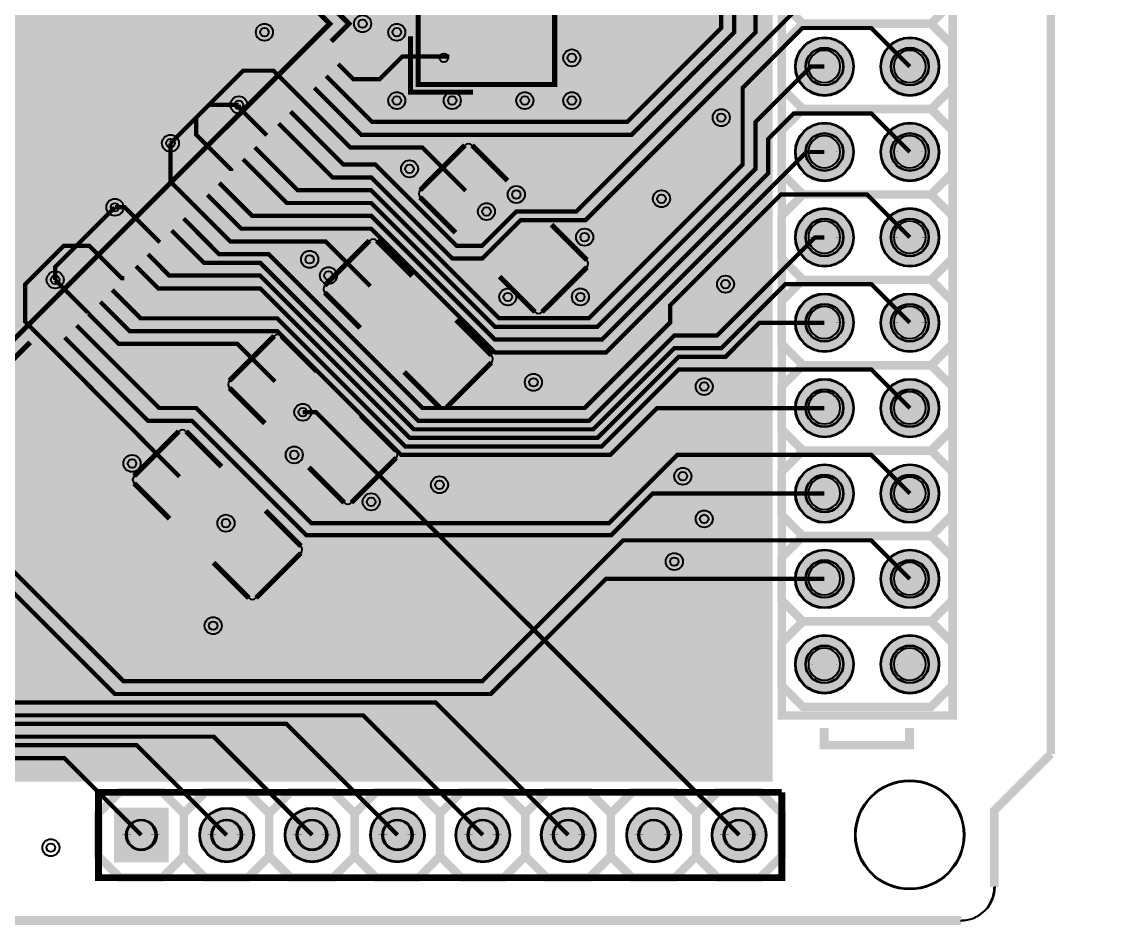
# Model space of a CAD drawing. Header units: millimetres. Extents: x -1 to 102, y -8 to 54.
# Drawn here: x 69.12 to 101.95, y -0.14 to 26.72 of the extents above; entities that cross this region are included whole.
import ezdxf

# ---------------------------------------------------------------- set-up
doc = ezdxf.new("R2010")
doc.units = ezdxf.units.MM
for name, color, linetype, true_color in [('BoardOutLine', 7, 'Continuous', 0xff00ff), ('BottomLayer', 7, 'Continuous', 0x0000ff), ('BottomSolderMaskLayer', 7, 'Continuous', 0xaa00ff), ('Document', 7, 'Continuous', 0xffffff), ('Hole', 7, 'Continuous', 0x222222), ('Multi-Layer', 7, 'Continuous', 0xc0c0c0), ('TopLayer', 7, 'Continuous', 0xff0000), ('TopPasteMaskLayer', 7, 'Continuous', 0x808080), ('TopSilkLayer', 7, 'Continuous', 0xffcc00), ('TopSolderMaskLayer', 7, 'Continuous', 0x800080)]:
    doc.layers.add(name, color=color, linetype=linetype, true_color=true_color)

msp = doc.modelspace()

# ---------------------------------------------------------------- hatches: boundary and pattern name
at = {"layer": 'BottomSilkLayer'}
msp.add_hatch(color=256, dxfattribs=at).paths.add_polyline_path([(42.443, 49.124), (91.443, 49.124), (91.443, 4.124), (42.443, 4.124), (42.443, 49.124)])
at = {"layer": 'BottomSolderMaskLayer'}
for points in [[(92.11, 25.394, 1), (93.861, 25.394, 1)], [(94.65, 25.394, 1), (96.401, 25.394, 1)], [(92.11, 22.854, 1), (93.861, 22.854, 1)], [(94.65, 22.854, 1), (96.401, 22.854, 1)], [(92.11, 20.314, 1), (93.861, 20.314, 1)], [(94.65, 20.314, 1), (96.401, 20.314, 1)], [(92.11, 17.774, 1), (93.861, 17.774, 1)], [(94.65, 17.774, 1), (96.401, 17.774, 1)], [(92.11, 15.234, 1), (93.861, 15.234, 1)], [(94.65, 15.234, 1), (96.401, 15.234, 1)], [(92.11, 12.694, 1), (93.861, 12.694, 1)], [(94.65, 12.694, 1), (96.401, 12.694, 1)], [(92.11, 10.154, 1), (93.861, 10.154, 1)], [(94.65, 10.154, 1), (96.401, 10.154, 1)], [(92.11, 7.614, 1), (93.861, 7.614, 1)], [(94.65, 7.614, 1), (96.401, 7.614, 1)], [(71.852, 3.346), (73.478, 3.346), (73.478, 1.721), (71.852, 1.721)], [(74.392, 2.534, 1), (76.018, 2.534, 1)], [(76.932, 2.534, 1), (78.558, 2.534, 1)], [(79.472, 2.534, 1), (81.098, 2.534, 1)], [(82.012, 2.534, 1), (83.638, 2.534, 1)], [(84.552, 2.534, 1), (86.178, 2.534, 1)], [(87.092, 2.534, 1), (88.718, 2.534, 1)], [(89.632, 2.534, 1), (91.258, 2.534, 1)]]:
    msp.add_hatch(color=256, dxfattribs=at).paths.add_polyline_path(points)
at = {"layer": 'Multi-Layer'}
for points in [[(92.135, 25.394, 1), (93.835, 25.394, 1)], [(94.675, 25.394, 1), (96.375, 25.394, 1)], [(92.135, 22.854, 1), (93.835, 22.854, 1)], [(94.675, 22.854, 1), (96.375, 22.854, 1)], [(92.135, 20.314, 1), (93.835, 20.314, 1)], [(94.675, 20.314, 1), (96.375, 20.314, 1)], [(92.135, 17.774, 1), (93.835, 17.774, 1)], [(94.675, 17.774, 1), (96.375, 17.774, 1)], [(92.135, 15.234, 1), (93.835, 15.234, 1)], [(94.675, 15.234, 1), (96.375, 15.234, 1)], [(92.135, 12.694, 1), (93.835, 12.694, 1)], [(94.675, 12.694, 1), (96.375, 12.694, 1)], [(92.135, 10.154, 1), (93.835, 10.154, 1)], [(94.675, 10.154, 1), (96.375, 10.154, 1)], [(92.135, 7.614, 1), (93.835, 7.614, 1)], [(94.675, 7.614, 1), (96.375, 7.614, 1)], [(71.878, 3.321), (73.452, 3.321), (73.452, 1.746), (71.878, 1.746)], [(74.418, 2.534, 1), (75.992, 2.534, 1)], [(76.958, 2.534, 1), (78.532, 2.534, 1)], [(79.498, 2.534, 1), (81.072, 2.534, 1)], [(82.038, 2.534, 1), (83.612, 2.534, 1)], [(84.578, 2.534, 1), (86.152, 2.534, 1)], [(87.118, 2.534, 1), (88.692, 2.534, 1)], [(89.658, 2.534, 1), (91.232, 2.534, 1)]]:
    msp.add_hatch(color=256, dxfattribs=at).paths.add_polyline_path(points)
at = {"layer": 'TopLayer'}
for points in [[(68.834, 33.388), (75.552, 26.67), (68.834, 19.953), (62.117, 26.67)], [(82.531, 25.093), (82.531, 26.293), (81.131, 26.293), (81.131, 25.093)], [(83.331, 25.093), (83.331, 26.293), (84.731, 26.293), (84.731, 25.093)], [(78.154, 26.034, -0.785398), (77.956, 25.836), (78.889, 24.902, -0.785398), (79.087, 25.1)], [(77.8, 25.68, -0.785398), (77.602, 25.482), (78.536, 24.549, -0.785398), (78.734, 24.747)], [(77.447, 25.326, -0.785398), (77.249, 25.128), (78.182, 24.195, -0.785398), (78.38, 24.393)], [(77.093, 24.973, -0.785398), (76.895, 24.775), (77.828, 23.842, -0.785398), (78.026, 24.04)], [(76.74, 24.62, -0.785398), (76.542, 24.422), (77.475, 23.488, -0.785398), (77.673, 23.686)], [(76.386, 24.266, -0.785398), (76.188, 24.068), (77.121, 23.134, -0.785398), (77.319, 23.332)], [(76.033, 23.912, -0.785398), (75.835, 23.714), (76.768, 22.781, -0.785398), (76.966, 22.979)], [(75.679, 23.559, -0.785398), (75.481, 23.361), (76.414, 22.427, -0.785398), (76.612, 22.625)], [(75.325, 23.205, -0.785398), (75.127, 23.007), (76.061, 22.074, -0.785398), (76.259, 22.272)], [(74.972, 22.851, -0.785398), (74.774, 22.653), (75.707, 21.72, -0.785398), (75.905, 21.918)], [(83.449, 21.786), (82.227, 20.564), (81.177, 21.614), (82.399, 22.836)], [(74.618, 22.498, -0.785398), (74.42, 22.3), (75.354, 21.367, -0.785398), (75.552, 21.565)], [(74.265, 22.145, -0.785398), (74.067, 21.947), (75, 21.013, -0.785398), (75.198, 21.211)], [(73.911, 21.791, -0.785398), (73.713, 21.593), (74.647, 20.66, -0.785398), (74.845, 20.858)], [(73.558, 21.437, -0.785398), (73.36, 21.239), (74.293, 20.306, -0.785398), (74.491, 20.504)], [(73.204, 21.084, -0.785398), (73.006, 20.886), (73.939, 19.953, -0.785398), (74.137, 20.151)], [(72.851, 20.73, -0.785398), (72.653, 20.532), (73.586, 19.599, -0.785398), (73.784, 19.797)], [(72.497, 20.377, -0.785398), (72.299, 20.179), (73.232, 19.245, -0.785398), (73.43, 19.443)], [(84.651, 20.584), (83.429, 19.362), (84.479, 18.312), (85.701, 19.534)], [(72.143, 20.023, -0.785398), (71.945, 19.825), (72.879, 18.892, -0.785398), (73.077, 19.09)], [(80.613, 18.95), (79.391, 17.728), (78.341, 18.778), (79.563, 20)], [(71.79, 19.67, -0.785398), (71.592, 19.472), (72.525, 18.538, -0.785398), (72.723, 18.736)], [(71.436, 19.316, -0.785398), (71.238, 19.118), (72.172, 18.185, -0.785398), (72.37, 18.383)], [(71.083, 18.962, -0.785398), (70.885, 18.764), (71.818, 17.831, -0.785398), (72.016, 18.029)], [(70.729, 18.609, -0.785398), (70.531, 18.411), (71.464, 17.478, -0.785398), (71.662, 17.676)], [(70.376, 18.256, -0.785398), (70.178, 18.058), (71.111, 17.124, -0.785398), (71.309, 17.322)], [(70.022, 17.902, -0.785398), (69.824, 17.704), (70.757, 16.77, -0.785398), (70.955, 16.968)], [(81.815, 17.748), (80.593, 16.526), (81.643, 15.476), (82.865, 16.698)], [(69.669, 17.548, -0.785398), (69.471, 17.35), (70.404, 16.417, -0.785398), (70.602, 16.615)], [(77.776, 16.113), (76.555, 14.891), (75.504, 15.942), (76.726, 17.163)], [(78.978, 14.911), (77.757, 13.689), (78.807, 12.639), (80.029, 13.861)], [(74.94, 13.277), (73.718, 12.055), (72.668, 13.105), (73.89, 14.327)], [(76.142, 12.075), (74.92, 10.853), (75.97, 9.803), (77.192, 11.025)]]:
    msp.add_hatch(color=256, dxfattribs=at).paths.add_polyline_path(points)
at = {"layer": 'TopPasteMaskLayer'}
for points in [[(68.834, 33.388), (75.552, 26.67), (68.834, 19.953), (62.117, 26.67)], [(82.531, 25.093), (82.531, 26.293), (81.131, 26.293), (81.131, 25.093)], [(83.331, 25.093), (83.331, 26.293), (84.731, 26.293), (84.731, 25.093)], [(78.154, 26.034, -0.785398), (77.956, 25.836), (78.889, 24.902, -0.785398), (79.087, 25.1)], [(77.8, 25.68, -0.785398), (77.602, 25.482), (78.536, 24.549, -0.785398), (78.734, 24.747)], [(77.447, 25.326, -0.785398), (77.249, 25.128), (78.182, 24.195, -0.785398), (78.38, 24.393)], [(77.093, 24.973, -0.785398), (76.895, 24.775), (77.828, 23.842, -0.785398), (78.026, 24.04)], [(76.74, 24.62, -0.785398), (76.542, 24.422), (77.475, 23.488, -0.785398), (77.673, 23.686)], [(76.386, 24.266, -0.785398), (76.188, 24.068), (77.121, 23.134, -0.785398), (77.319, 23.332)], [(76.033, 23.912, -0.785398), (75.835, 23.714), (76.768, 22.781, -0.785398), (76.966, 22.979)], [(75.679, 23.559, -0.785398), (75.481, 23.361), (76.414, 22.427, -0.785398), (76.612, 22.625)], [(75.325, 23.205, -0.785398), (75.127, 23.007), (76.061, 22.074, -0.785398), (76.259, 22.272)], [(74.972, 22.851, -0.785398), (74.774, 22.653), (75.707, 21.72, -0.785398), (75.905, 21.918)], [(83.378, 21.715), (83.117, 21.454), (82.975, 21.454), (82.76, 21.669), (82.618, 21.669), (82.344, 21.395), (82.344, 21.254), (82.56, 21.038), (82.56, 20.897), (82.298, 20.635), (82.156, 20.635), (81.248, 21.543), (81.248, 21.685), (82.328, 22.765), (82.47, 22.765), (83.378, 21.857)], [(74.618, 22.498, -0.785398), (74.42, 22.3), (75.354, 21.367, -0.785398), (75.552, 21.565)], [(74.265, 22.145, -0.785398), (74.067, 21.947), (75, 21.013, -0.785398), (75.198, 21.211)], [(73.911, 21.791, -0.785398), (73.713, 21.593), (74.647, 20.66, -0.785398), (74.845, 20.858)], [(73.558, 21.437, -0.785398), (73.36, 21.239), (74.293, 20.306, -0.785398), (74.491, 20.504)], [(73.204, 21.084, -0.785398), (73.006, 20.886), (73.939, 19.953, -0.785398), (74.137, 20.151)], [(72.851, 20.73, -0.785398), (72.653, 20.532), (73.586, 19.599, -0.785398), (73.784, 19.797)], [(72.497, 20.377, -0.785398), (72.299, 20.179), (73.232, 19.245, -0.785398), (73.43, 19.443)], [(84.58, 20.513), (84.319, 20.251), (84.319, 20.11), (84.534, 19.894), (84.534, 19.753), (84.26, 19.479), (84.119, 19.479), (83.903, 19.695), (83.762, 19.695), (83.5, 19.433), (83.5, 19.291), (84.409, 18.383), (84.55, 18.383), (85.631, 19.463), (85.631, 19.605), (84.722, 20.513)], [(72.143, 20.023, -0.785398), (71.945, 19.825), (72.879, 18.892, -0.785398), (73.077, 19.09)], [(80.542, 18.879), (80.28, 18.617), (80.139, 18.617), (79.923, 18.833), (79.782, 18.833), (79.508, 18.559), (79.508, 18.417), (79.723, 18.202), (79.723, 18.06), (79.462, 17.798), (79.32, 17.798), (78.411, 18.707), (78.411, 18.849), (79.492, 19.929), (79.633, 19.929), (80.542, 19.02)], [(71.79, 19.67, -0.785398), (71.592, 19.472), (72.525, 18.538, -0.785398), (72.723, 18.736)], [(71.436, 19.316, -0.785398), (71.238, 19.118), (72.172, 18.185, -0.785398), (72.37, 18.383)], [(71.083, 18.962, -0.785398), (70.885, 18.764), (71.818, 17.831, -0.785398), (72.016, 18.029)], [(70.729, 18.609, -0.785398), (70.531, 18.411), (71.464, 17.478, -0.785398), (71.662, 17.676)], [(70.376, 18.256, -0.785398), (70.178, 18.058), (71.111, 17.124, -0.785398), (71.309, 17.322)], [(70.022, 17.902, -0.785398), (69.824, 17.704), (70.757, 16.77, -0.785398), (70.955, 16.968)], [(69.669, 17.548, -0.785398), (69.471, 17.35), (70.404, 16.417, -0.785398), (70.602, 16.615)], [(81.744, 17.677), (81.482, 17.415), (81.482, 17.274), (81.698, 17.058), (81.698, 16.917), (81.424, 16.643), (81.282, 16.643), (81.067, 16.858), (80.925, 16.858), (80.664, 16.596), (80.664, 16.455), (81.572, 15.546), (81.714, 15.546), (82.794, 16.627), (82.794, 16.768), (81.886, 17.677)], [(77.706, 16.043), (77.444, 15.781), (77.302, 15.781), (77.087, 15.996), (76.945, 15.996), (76.671, 15.722), (76.671, 15.581), (76.887, 15.365), (76.887, 15.224), (76.625, 14.962), (76.484, 14.962), (75.575, 15.871), (75.575, 16.012), (76.656, 17.093), (76.797, 17.093), (77.706, 16.184)], [(78.908, 14.841), (78.646, 14.579), (78.646, 14.437), (78.862, 14.222), (78.862, 14.08), (78.588, 13.806), (78.446, 13.806), (78.231, 14.022), (78.089, 14.022), (77.827, 13.76), (77.827, 13.619), (78.736, 12.71), (78.877, 12.71), (79.958, 13.791), (79.958, 13.932), (79.049, 14.841)], [(74.869, 13.206), (74.608, 12.945), (74.466, 12.945), (74.25, 13.16), (74.109, 13.16), (73.835, 12.886), (73.835, 12.745), (74.051, 12.529), (74.051, 12.388), (73.789, 12.126), (73.647, 12.126), (72.739, 13.034), (72.739, 13.176), (73.819, 14.256), (73.961, 14.256), (74.869, 13.348)], [(76.071, 12.004), (75.81, 11.742), (75.81, 11.601), (76.025, 11.385), (76.025, 11.244), (75.751, 10.97), (75.61, 10.97), (75.394, 11.186), (75.253, 11.186), (74.991, 10.924), (74.991, 10.782), (75.9, 9.874), (76.041, 9.874), (77.121, 10.954), (77.121, 11.096), (76.213, 12.004)]]:
    msp.add_hatch(color=256, dxfattribs=at).paths.add_polyline_path(points)
at = {"layer": 'TopSolderMaskLayer'}
for points in [[(68.834, 33.424), (75.588, 26.67), (68.834, 19.917), (62.081, 26.67)], [(82.557, 25.068), (82.557, 26.319), (81.106, 26.319), (81.106, 25.068)], [(83.306, 25.068), (83.306, 26.319), (84.757, 26.319), (84.757, 25.068)], [(92.11, 25.394, 1), (93.861, 25.394, 1)], [(94.65, 25.394, 1), (96.401, 25.394, 1)], [(78.157, 26.136, -0.785398), (77.923, 25.902), (78.886, 24.8, -0.785398), (79.12, 25.034)], [(77.803, 25.783, -0.785398), (77.569, 25.549), (78.532, 24.446, -0.785398), (78.766, 24.68)], [(77.45, 25.429, -0.785398), (77.216, 25.195), (78.179, 24.092, -0.785398), (78.413, 24.326)], [(77.096, 25.075, -0.785398), (76.862, 24.842), (77.825, 23.739, -0.785398), (78.059, 23.973)], [(76.743, 24.722, -0.785398), (76.509, 24.488), (77.472, 23.386, -0.785398), (77.706, 23.619)], [(76.389, 24.368, -0.785398), (76.155, 24.134), (77.118, 23.032, -0.785398), (77.352, 23.266)], [(76.036, 24.015, -0.785398), (75.802, 23.781), (76.765, 22.678, -0.785398), (76.999, 22.912)], [(75.682, 23.661, -0.785398), (75.448, 23.427), (76.411, 22.325, -0.785398), (76.645, 22.559)], [(92.11, 22.854, 1), (93.861, 22.854, 1)], [(94.65, 22.854, 1), (96.401, 22.854, 1)], [(75.329, 23.308, -0.785398), (75.095, 23.074), (76.058, 21.971, -0.785398), (76.292, 22.205)], [(74.975, 22.954, -0.785398), (74.741, 22.72), (75.704, 21.617, -0.785398), (75.938, 21.851)], [(83.488, 21.789), (82.224, 20.531), (81.138, 21.612), (82.402, 22.869)], [(74.621, 22.601, -0.785398), (74.388, 22.367), (75.351, 21.264, -0.785398), (75.584, 21.498)], [(74.268, 22.247, -0.785398), (74.034, 22.013), (74.997, 20.911, -0.785398), (75.231, 21.145)], [(73.914, 21.894, -0.785398), (73.68, 21.66), (74.643, 20.557, -0.785398), (74.877, 20.791)], [(73.561, 21.54, -0.785398), (73.327, 21.306), (74.29, 20.203, -0.785398), (74.524, 20.437)], [(73.207, 21.186, -0.785398), (72.973, 20.953), (73.936, 19.85, -0.785398), (74.17, 20.084)], [(92.11, 20.314, 1), (93.861, 20.314, 1)], [(94.65, 20.314, 1), (96.401, 20.314, 1)], [(72.854, 20.833, -0.785398), (72.62, 20.599), (73.583, 19.496, -0.785398), (73.817, 19.73)], [(72.5, 20.479, -0.785398), (72.266, 20.245), (73.229, 19.143, -0.785398), (73.463, 19.377)], [(84.654, 20.617), (83.39, 19.36), (84.476, 18.279), (85.74, 19.536)], [(72.147, 20.126, -0.785398), (71.913, 19.892), (72.876, 18.789, -0.785398), (73.11, 19.023)], [(80.652, 18.952), (79.388, 17.694), (78.302, 18.775), (79.566, 20.033)], [(71.793, 19.772, -0.785398), (71.559, 19.538), (72.522, 18.436, -0.785398), (72.756, 18.67)], [(71.439, 19.419, -0.785398), (71.205, 19.185), (72.168, 18.082, -0.785398), (72.402, 18.316)], [(71.086, 19.065, -0.785398), (70.852, 18.831), (71.815, 17.728, -0.785398), (72.049, 17.962)], [(70.732, 18.712, -0.785398), (70.498, 18.478), (71.461, 17.375, -0.785398), (71.695, 17.609)], [(92.11, 17.774, 1), (93.861, 17.774, 1)], [(94.65, 17.774, 1), (96.401, 17.774, 1)], [(70.379, 18.358, -0.785398), (70.145, 18.124), (71.108, 17.022, -0.785398), (71.342, 17.256)], [(70.025, 18.004, -0.785398), (69.791, 17.77), (70.754, 16.668, -0.785398), (70.988, 16.902)], [(81.818, 17.781), (80.554, 16.523), (81.64, 15.442), (82.904, 16.7)], [(69.672, 17.651, -0.785398), (69.438, 17.417), (70.401, 16.314, -0.785398), (70.635, 16.548)], [(77.815, 16.116), (76.552, 14.858), (75.466, 15.939), (76.729, 17.197)], [(92.11, 15.234, 1), (93.861, 15.234, 1)], [(94.65, 15.234, 1), (96.401, 15.234, 1)], [(78.981, 14.945), (77.718, 13.687), (78.804, 12.606), (80.067, 13.864)], [(74.979, 13.28), (73.715, 12.022), (72.629, 13.103), (73.893, 14.36)], [(92.11, 12.694, 1), (93.861, 12.694, 1)], [(94.65, 12.694, 1), (96.401, 12.694, 1)], [(76.145, 12.108), (74.881, 10.851), (75.967, 9.77), (77.231, 11.027)], [(92.11, 10.154, 1), (93.861, 10.154, 1)], [(94.65, 10.154, 1), (96.401, 10.154, 1)], [(92.11, 7.614, 1), (93.861, 7.614, 1)], [(94.65, 7.614, 1), (96.401, 7.614, 1)], [(71.852, 3.346), (73.478, 3.346), (73.478, 1.721), (71.852, 1.721)], [(74.392, 2.534, 1), (76.018, 2.534, 1)], [(76.932, 2.534, 1), (78.558, 2.534, 1)], [(79.472, 2.534, 1), (81.098, 2.534, 1)], [(82.012, 2.534, 1), (83.638, 2.534, 1)], [(84.552, 2.534, 1), (86.178, 2.534, 1)], [(87.092, 2.534, 1), (88.718, 2.534, 1)], [(89.632, 2.534, 1), (91.258, 2.534, 1)]]:
    msp.add_hatch(color=256, dxfattribs=at).paths.add_polyline_path(points)

# ---------------------------------------------------------------- linework, layer by layer
at = {"layer": 'BoardOutLine', "const_width": 0.254}
for points in [[(99.716, 37.713), (99.716, 4.947)], [(99.716, 4.947), (98.035, 3.265), (98.035, 0.987)], [(97.06, 0), (0, 0)]]:
    msp.add_lwpolyline(points, dxfattribs=at)
at = {"layer": 'BoardOutLine'}
msp.add_circle((95.52, 2.54), 1.626, dxfattribs=at)
msp.add_arc((97.034, 0.987), 1, 270, 360, dxfattribs=at)
at = {"layer": 'BottomLayer'}
for points, const_width in [([(57.277, 18.034), (57.346, 18.034), (57.883, 18.571), (65.025, 11.429), (72.645, 11.429), (83.567, 22.351), (86.488, 22.351), (88.012, 23.875), (88.012, 28.32), (85.472, 30.86), (83.567, 30.86), (72.772, 41.655), (64.771, 41.655), (53.975, 30.859), (53.975, 30.353)], 0.508), ([(55.88, 30.353), (55.753, 30.353), (55.372, 30.734), (65.532, 40.894), (72.263, 40.894), (83.185, 29.972), (85.09, 29.972), (87.122, 27.94), (87.122, 24.13), (86.233, 23.241), (83.185, 23.241), (72.263, 12.319), (65.659, 12.319), (54.483, 23.495), (54.483, 26.035), (53.975, 26.543)], 0.508), ([(75.565, 24.257), (74.676, 24.257), (73.533, 23.114)], 0.127), ([(82.931, 21.082), (82.679, 21.082), (82.488, 21.272)], 0.508), ([(70.104, 19.05), (70.104, 19.431), (71.882, 21.209)], 0.127), ([(78.232, 19.177), (78.232, 18.913), (78.545, 18.601)], 0.508), ([(77.471, 15.112), (76.894, 15.678)], 0.508), ([(90.445, 2.534), (77.866, 15.113), (77.47, 15.113)], 0.127), ([(72.39, 13.589), (72.39, 13.416), (72.875, 12.931)], 0.508)]:
    msp.add_lwpolyline(points, dxfattribs=dict(at, const_width=const_width))
at = {"layer": 'BottomSolderMaskLayer'}
for centre, radius in [((92.985, 25.394), 0.875), ((95.525, 25.394), 0.875), ((92.985, 25.394), 0.566), ((95.525, 25.394), 0.566), ((92.985, 22.854), 0.875), ((95.525, 22.854), 0.875), ((92.985, 22.854), 0.566), ((95.525, 22.854), 0.566), ((92.985, 20.314), 0.875), ((95.525, 20.314), 0.875), ((92.985, 20.314), 0.566), ((95.525, 20.314), 0.566), ((92.985, 17.774), 0.875), ((95.525, 17.774), 0.875), ((92.985, 17.774), 0.566), ((95.525, 17.774), 0.566), ((92.985, 15.234), 0.875), ((95.525, 15.234), 0.875), ((92.985, 15.234), 0.566), ((95.525, 15.234), 0.566), ((92.985, 12.694), 0.875), ((95.525, 12.694), 0.875), ((92.985, 12.694), 0.566), ((95.525, 12.694), 0.566), ((92.985, 10.154), 0.875), ((95.525, 10.154), 0.875), ((92.985, 10.154), 0.566), ((95.525, 10.154), 0.566), ((92.985, 7.614), 0.875), ((95.525, 7.614), 0.875), ((92.985, 7.614), 0.566), ((95.525, 7.614), 0.566), ((75.205, 2.534), 0.813), ((77.745, 2.534), 0.813), ((80.285, 2.534), 0.813), ((82.825, 2.534), 0.813), ((85.365, 2.534), 0.813), ((87.905, 2.534), 0.813), ((90.445, 2.534), 0.813), ((72.665, 2.534), 0.459), ((75.205, 2.534), 0.459), ((77.745, 2.534), 0.459), ((80.285, 2.534), 0.459), ((82.825, 2.534), 0.459), ((85.365, 2.534), 0.459), ((87.905, 2.534), 0.459), ((90.445, 2.534), 0.459)]:
    msp.add_circle(centre, radius, dxfattribs=at)
at = {"layer": 'Document', "const_width": 0.254}
for points in [[(91.71, 28.575), (91.71, 27.305), (92.345, 26.67), (91.71, 26.035), (91.71, 24.765), (92.345, 24.13), (91.71, 23.495), (91.71, 22.225), (92.345, 21.59), (91.71, 20.955)], [(96.79, 20.955), (96.155, 21.59), (96.79, 22.225), (96.79, 23.495), (96.155, 24.13), (96.79, 24.765), (96.79, 26.035), (96.155, 26.67), (96.79, 27.305), (96.79, 28.575)], [(96.155, 26.67), (92.345, 26.67)], [(96.155, 24.13), (92.345, 24.13)], [(96.155, 21.59), (92.345, 21.59)], [(91.71, 20.955), (91.71, 19.685), (92.345, 19.05), (91.71, 18.415), (91.71, 17.145), (92.345, 16.51), (91.71, 15.875), (91.71, 14.605), (92.345, 13.97), (91.71, 13.335), (91.71, 12.065), (92.345, 11.43), (91.71, 10.795), (91.71, 9.525), (92.345, 8.89), (91.71, 8.255), (91.71, 6.985), (92.345, 6.35), (96.155, 6.35), (96.79, 6.985), (96.79, 8.255), (96.155, 8.89), (96.79, 9.525), (96.79, 10.795), (96.155, 11.43), (96.79, 12.065), (96.79, 13.335), (96.155, 13.97), (96.79, 14.605), (96.79, 15.875), (96.155, 16.51), (96.79, 17.145), (96.79, 18.415), (96.155, 19.05), (96.79, 19.685), (96.79, 20.955)], [(96.155, 19.05), (92.345, 19.05)], [(96.155, 16.51), (92.345, 16.51)], [(96.155, 13.97), (92.345, 13.97)], [(96.155, 11.43), (92.345, 11.43)], [(96.155, 8.89), (92.345, 8.89)], [(92.98, 5.715), (92.98, 5.207), (95.52, 5.207), (95.52, 5.715)], [(86.63, 1.905), (85.995, 1.27), (84.725, 1.27), (84.09, 1.905), (83.455, 1.27), (82.185, 1.27), (81.55, 1.905), (80.915, 1.27), (79.645, 1.27), (79.01, 1.905), (78.375, 1.27), (77.105, 1.27), (76.47, 1.905), (75.835, 1.27), (74.565, 1.27), (73.93, 1.905), (73.295, 1.27), (72.025, 1.27), (71.39, 1.905), (71.39, 3.175), (72.025, 3.81), (73.295, 3.81), (73.93, 3.175), (74.565, 3.81), (75.835, 3.81), (76.47, 3.175), (77.105, 3.81), (78.375, 3.81), (79.01, 3.175), (79.645, 3.81), (80.915, 3.81), (81.55, 3.175), (82.185, 3.81), (83.455, 3.81), (84.09, 3.175), (84.725, 3.81), (85.995, 3.81), (86.63, 3.175), (87.265, 3.81), (88.535, 3.81), (89.17, 3.175), (89.17, 1.905), (88.535, 1.27), (87.265, 1.27), (86.63, 1.905), (86.63, 3.175)], [(89.17, 3.175), (89.805, 3.81), (91.075, 3.81), (91.71, 3.175), (91.71, 1.905), (91.075, 1.27), (89.805, 1.27), (89.17, 1.905)], [(73.93, 3.175), (73.93, 1.905)], [(76.47, 3.175), (76.47, 1.905)], [(79.01, 3.175), (79.01, 1.905)], [(81.55, 3.175), (81.55, 1.905)], [(84.09, 3.175), (84.09, 1.905)], [(97.034, -0.013), (-0.026, -0.013)]]:
    msp.add_lwpolyline(points, dxfattribs=at)
for points in [[(92.505, 25.398), (92.505, 25.403), (92.505, 25.398)], [(93.455, 25.398), (93.455, 25.403), (93.455, 25.398)], [(95.045, 25.398), (95.045, 25.403), (95.045, 25.398)], [(95.995, 25.398), (95.995, 25.403), (95.995, 25.398)], [(92.505, 22.858), (92.505, 22.863), (92.505, 22.858)], [(93.455, 22.858), (93.455, 22.863), (93.455, 22.858)], [(95.045, 22.858), (95.045, 22.863), (95.045, 22.858)], [(95.995, 22.858), (95.995, 22.863), (95.995, 22.858)], [(92.505, 20.318), (92.505, 20.323), (92.505, 20.318)], [(93.455, 20.318), (93.455, 20.323), (93.455, 20.318)], [(95.045, 20.318), (95.045, 20.323), (95.045, 20.318)], [(95.995, 20.318), (95.995, 20.323), (95.995, 20.318)], [(92.505, 17.777), (92.505, 17.783), (92.505, 17.777)], [(93.455, 17.777), (93.455, 17.783), (93.455, 17.777)], [(95.045, 17.777), (95.045, 17.783), (95.045, 17.777)], [(95.995, 17.777), (95.995, 17.783), (95.995, 17.777)], [(92.505, 15.237), (92.505, 15.243), (92.505, 15.237)], [(93.455, 15.237), (93.455, 15.243), (93.455, 15.237)], [(95.045, 15.237), (95.045, 15.243), (95.045, 15.237)], [(95.995, 15.237), (95.995, 15.243), (95.995, 15.237)], [(92.505, 12.697), (92.505, 12.703), (92.505, 12.697)], [(93.455, 12.697), (93.455, 12.703), (93.455, 12.697)], [(95.045, 12.697), (95.045, 12.703), (95.045, 12.697)], [(95.995, 12.697), (95.995, 12.703), (95.995, 12.697)], [(92.505, 10.157), (92.505, 10.163), (92.505, 10.157)], [(93.455, 10.157), (93.455, 10.163), (93.455, 10.157)], [(95.045, 10.157), (95.045, 10.163), (95.045, 10.157)], [(95.995, 10.157), (95.995, 10.163), (95.995, 10.157)], [(92.505, 7.617), (92.505, 7.623), (92.505, 7.617)], [(93.455, 7.617), (93.455, 7.623), (93.455, 7.617)], [(95.045, 7.617), (95.045, 7.623), (95.045, 7.617)], [(95.995, 7.617), (95.995, 7.623), (95.995, 7.617)], [(72.227, 2.543), (72.227, 2.537), (72.227, 2.543)], [(72.227, 2.543), (72.227, 2.537), (72.227, 2.543)], [(72.235, 2.543), (72.235, 2.537), (72.235, 2.543)], [(73.085, 2.543), (73.085, 2.537), (73.085, 2.543)], [(73.092, 2.543), (73.092, 2.537), (73.092, 2.543)], [(73.092, 2.543), (73.092, 2.537), (73.092, 2.543)], [(74.767, 2.543), (74.767, 2.537), (74.767, 2.543)], [(74.767, 2.543), (74.767, 2.537), (74.767, 2.543)], [(74.775, 2.543), (74.775, 2.537), (74.775, 2.543)], [(75.625, 2.543), (75.625, 2.537), (75.625, 2.543)], [(75.632, 2.543), (75.632, 2.537), (75.632, 2.543)], [(75.632, 2.543), (75.632, 2.537), (75.632, 2.543)], [(77.307, 2.543), (77.307, 2.537), (77.307, 2.543)], [(77.307, 2.543), (77.307, 2.537), (77.307, 2.543)], [(77.315, 2.543), (77.315, 2.537), (77.315, 2.543)], [(78.165, 2.543), (78.165, 2.537), (78.165, 2.543)], [(78.172, 2.543), (78.172, 2.537), (78.172, 2.543)], [(78.172, 2.543), (78.172, 2.537), (78.172, 2.543)], [(79.847, 2.543), (79.847, 2.537), (79.847, 2.543)], [(79.847, 2.543), (79.847, 2.537), (79.847, 2.543)], [(79.855, 2.543), (79.855, 2.537), (79.855, 2.543)], [(80.705, 2.543), (80.705, 2.537), (80.705, 2.543)], [(80.712, 2.543), (80.712, 2.537), (80.712, 2.543)], [(80.712, 2.543), (80.712, 2.537), (80.712, 2.543)], [(82.387, 2.543), (82.387, 2.537), (82.387, 2.543)], [(82.387, 2.543), (82.387, 2.537), (82.387, 2.543)], [(82.395, 2.543), (82.395, 2.537), (82.395, 2.543)], [(83.245, 2.543), (83.245, 2.537), (83.245, 2.543)], [(83.253, 2.543), (83.253, 2.537), (83.253, 2.543)], [(83.253, 2.543), (83.253, 2.537), (83.253, 2.543)], [(84.927, 2.543), (84.927, 2.537), (84.927, 2.543)], [(84.927, 2.543), (84.927, 2.537), (84.927, 2.543)], [(84.935, 2.543), (84.935, 2.537), (84.935, 2.543)], [(85.785, 2.543), (85.785, 2.537), (85.785, 2.543)], [(85.793, 2.543), (85.793, 2.537), (85.793, 2.543)], [(85.793, 2.543), (85.793, 2.537), (85.793, 2.543)], [(87.467, 2.543), (87.467, 2.537), (87.467, 2.543)], [(87.467, 2.543), (87.467, 2.537), (87.467, 2.543)], [(87.475, 2.543), (87.475, 2.537), (87.475, 2.543)], [(88.325, 2.543), (88.325, 2.537), (88.325, 2.543)], [(88.333, 2.543), (88.333, 2.537), (88.333, 2.543)], [(88.333, 2.543), (88.333, 2.537), (88.333, 2.543)], [(90.007, 2.543), (90.007, 2.537), (90.007, 2.543)], [(90.007, 2.543), (90.007, 2.537), (90.007, 2.543)], [(90.015, 2.543), (90.015, 2.537), (90.015, 2.543)], [(90.865, 2.543), (90.865, 2.537), (90.865, 2.543)], [(90.873, 2.543), (90.873, 2.537), (90.873, 2.543)], [(90.873, 2.543), (90.873, 2.537), (90.873, 2.543)]]:
    msp.add_lwpolyline(points, close=True, dxfattribs=at)
at = {"layer": 'Document'}
for centre, radius in [((81.661, 25.654), 0.127), ((95.52, 2.54), 1.6)]:
    msp.add_circle(centre, radius, dxfattribs=at)
for centre, radius, start, end in [((92.98, 25.403), 0.475, 0, 180), ((95.52, 25.403), 0.475, 0, 180), ((92.98, 25.398), 0.475, 180, 0), ((95.52, 25.398), 0.475, 180, 0), ((92.98, 22.863), 0.475, 0, 180), ((95.52, 22.863), 0.475, 0, 180), ((92.98, 22.858), 0.475, 180, 0), ((95.52, 22.858), 0.475, 180, 0), ((92.98, 20.323), 0.475, 0, 180), ((95.52, 20.323), 0.475, 0, 180), ((92.98, 20.318), 0.475, 180, 0), ((95.52, 20.318), 0.475, 180, 0), ((92.98, 17.783), 0.475, 0, 180), ((95.52, 17.783), 0.475, 0, 180), ((92.98, 17.778), 0.475, 180, 0), ((95.52, 17.778), 0.475, 180, 0), ((92.98, 15.243), 0.475, 0, 180), ((95.52, 15.243), 0.475, 0, 180), ((92.98, 15.238), 0.475, 180, 0), ((95.52, 15.238), 0.475, 180, 0), ((92.98, 12.703), 0.475, 0, 180), ((95.52, 12.703), 0.475, 0, 180), ((92.98, 12.698), 0.475, 180, 0), ((95.52, 12.698), 0.475, 180, 0), ((92.98, 10.163), 0.475, 0, 180), ((95.52, 10.163), 0.475, 0, 180), ((92.98, 10.158), 0.475, 180, 0), ((95.52, 10.158), 0.475, 180, 0), ((92.98, 7.623), 0.475, 0, 180), ((95.52, 7.623), 0.475, 0, 180), ((92.98, 7.618), 0.475, 180, 0), ((95.52, 7.618), 0.475, 180, 0), ((72.66, 2.543), 0.433, 360, 180), ((72.66, 2.543), 0.433, 360, 180), ((72.66, 2.543), 0.425, 360, 180), ((75.2, 2.543), 0.433, 360, 180), ((75.2, 2.543), 0.433, 360, 180), ((75.2, 2.543), 0.425, 360, 180), ((77.74, 2.543), 0.433, 360, 180), ((77.74, 2.543), 0.433, 360, 180), ((77.74, 2.543), 0.425, 360, 180), ((80.28, 2.543), 0.433, 360, 180), ((80.28, 2.543), 0.433, 360, 180), ((80.28, 2.543), 0.425, 360, 180), ((82.82, 2.543), 0.433, 360, 180), ((82.82, 2.543), 0.433, 360, 180), ((82.82, 2.543), 0.425, 360, 180), ((85.36, 2.543), 0.433, 360, 180), ((85.36, 2.543), 0.433, 360, 180), ((85.36, 2.543), 0.425, 360, 180), ((87.9, 2.543), 0.433, 360, 180), ((87.9, 2.543), 0.433, 360, 180), ((87.9, 2.543), 0.425, 360, 180), ((90.44, 2.543), 0.433, 360, 180), ((90.44, 2.543), 0.433, 360, 180), ((90.44, 2.543), 0.425, 360, 180), ((72.66, 2.537), 0.433, 180, 0), ((72.66, 2.537), 0.433, 180, 0), ((72.66, 2.537), 0.425, 180, 0), ((75.2, 2.537), 0.433, 180, 0), ((75.2, 2.537), 0.433, 180, 0), ((75.2, 2.537), 0.425, 180, 0), ((77.74, 2.537), 0.433, 180, 0), ((77.74, 2.537), 0.433, 180, 0), ((77.74, 2.537), 0.425, 180, 0), ((80.28, 2.537), 0.433, 180, 0), ((80.28, 2.537), 0.433, 180, 0), ((80.28, 2.537), 0.425, 180, 0), ((82.82, 2.537), 0.433, 180, 0), ((82.82, 2.537), 0.433, 180, 0), ((82.82, 2.537), 0.425, 180, 0), ((85.36, 2.537), 0.433, 180, 0), ((85.36, 2.537), 0.433, 180, 0), ((85.36, 2.537), 0.425, 180, 0), ((87.9, 2.537), 0.433, 180, 0), ((87.9, 2.537), 0.433, 180, 0), ((87.9, 2.537), 0.425, 180, 0), ((90.44, 2.537), 0.433, 180, 0), ((90.44, 2.537), 0.433, 180, 0), ((90.44, 2.537), 0.425, 180, 0), ((97.06, 1), 1, 270, 360)]:
    msp.add_arc(centre, radius, start, end, dxfattribs=at)
at = {"layer": 'Hole'}
for centre in [(79.248, 26.67), (76.327, 26.416), (80.264, 26.416), (85.471, 25.654), (75.565, 24.257), (80.264, 24.384), (81.915, 24.384), (84.074, 24.384), (85.471, 24.384), (89.916, 23.876), (73.533, 23.114), (80.645, 22.352), (83.82, 21.59), (88.138, 21.463), (71.882, 21.209), (82.931, 21.082), (85.852, 20.32), (77.673, 19.66), (70.104, 19.05), (78.232, 19.177), (90.043, 18.923), (83.566, 18.542), (85.725, 18.542), (84.328, 16.002), (89.408, 15.875), (77.47, 15.113), (77.216, 13.843), (72.39, 13.589), (88.773, 13.208), (81.534, 12.954), (79.502, 12.446), (75.184, 11.811), (89.408, 11.938), (88.519, 10.668), (74.803, 8.763), (69.977, 2.159)]:
    msp.add_circle(centre, 0.127, dxfattribs=at)
at = {"layer": 'Multi-Layer'}
for centre, radius in [((79.248, 26.67), 0.254), ((76.327, 26.416), 0.254), ((80.264, 26.416), 0.254), ((92.985, 25.394), 0.85), ((92.985, 25.394), 0.55), ((95.525, 25.394), 0.85), ((95.525, 25.394), 0.55), ((85.471, 25.654), 0.254), ((80.264, 24.384), 0.254), ((81.915, 24.384), 0.254), ((84.074, 24.384), 0.254), ((85.471, 24.384), 0.254), ((75.565, 24.257), 0.254), ((89.916, 23.876), 0.254), ((92.985, 22.854), 0.85), ((95.525, 22.854), 0.85), ((73.533, 23.114), 0.254), ((92.985, 22.854), 0.55), ((95.525, 22.854), 0.55), ((80.645, 22.352), 0.254), ((83.82, 21.59), 0.254), ((88.138, 21.463), 0.254), ((71.882, 21.209), 0.254), ((82.931, 21.082), 0.254), ((92.985, 20.314), 0.85), ((95.525, 20.314), 0.85), ((92.985, 20.314), 0.55), ((95.525, 20.314), 0.55), ((85.852, 20.32), 0.254), ((77.673, 19.66), 0.254), ((78.232, 19.177), 0.254), ((70.104, 19.05), 0.254), ((90.043, 18.923), 0.254), ((83.566, 18.542), 0.254), ((85.725, 18.542), 0.254), ((92.985, 17.774), 0.85), ((95.525, 17.774), 0.85), ((92.985, 17.774), 0.55), ((95.525, 17.774), 0.55), ((84.328, 16.002), 0.254), ((89.408, 15.875), 0.254), ((92.985, 15.234), 0.85), ((92.985, 15.234), 0.55), ((95.525, 15.234), 0.85), ((95.525, 15.234), 0.55), ((77.47, 15.113), 0.254), ((72.39, 13.589), 0.254), ((77.216, 13.843), 0.254), ((88.773, 13.208), 0.254), ((92.985, 12.694), 0.85), ((95.525, 12.694), 0.85), ((81.534, 12.954), 0.254), ((92.985, 12.694), 0.55), ((95.525, 12.694), 0.55), ((79.502, 12.446), 0.254), ((89.408, 11.938), 0.254), ((75.184, 11.811), 0.254), ((88.519, 10.668), 0.254), ((92.985, 10.154), 0.85), ((95.525, 10.154), 0.85), ((92.985, 10.154), 0.55), ((95.525, 10.154), 0.55), ((74.803, 8.763), 0.254), ((92.985, 7.614), 0.85), ((95.525, 7.614), 0.85), ((92.985, 7.614), 0.55), ((95.525, 7.614), 0.55), ((75.205, 2.534), 0.787), ((77.745, 2.534), 0.787), ((80.285, 2.534), 0.787), ((82.825, 2.534), 0.787), ((85.365, 2.534), 0.787), ((87.905, 2.534), 0.787), ((90.445, 2.534), 0.787), ((72.665, 2.534), 0.445), ((75.205, 2.534), 0.445), ((77.745, 2.534), 0.445), ((80.285, 2.534), 0.445), ((82.825, 2.534), 0.445), ((85.365, 2.534), 0.445), ((87.905, 2.534), 0.445), ((90.445, 2.534), 0.445), ((69.977, 2.159), 0.254)]:
    msp.add_circle(centre, radius, dxfattribs=at)
at = {"layer": 'TopLayer'}
for points, const_width in [([(95.525, 30.474), (94.249, 31.75), (92.329, 31.75), (89.916, 29.337), (89.916, 26.543), (87.122, 23.749), (79.533, 23.749), (78.168, 25.114)], 0.127), ([(77.814, 24.761), (79.207, 23.368), (87.249, 23.368), (90.297, 26.416), (90.297, 27.786), (92.985, 30.474)], 0.127), ([(95.525, 27.934), (94.25, 29.209), (92.203, 29.209), (90.933, 27.939), (90.933, 26.415), (85.599, 21.081), (83.821, 21.081), (82.805, 20.065), (82.043, 20.065), (79.63, 22.478), (78.682, 22.478), (77.107, 24.055)], 0.127), ([(76.754, 23.7), (78.355, 22.097), (79.503, 22.097), (81.916, 19.684), (82.805, 19.684), (83.948, 20.827), (85.878, 20.827), (92.985, 27.934)], 0.127), ([(95.525, 25.394), (94.376, 26.543), (92.329, 26.543), (90.551, 24.765), (90.551, 22.479), (85.979, 17.907), (83.312, 17.907), (79.502, 21.717), (77.322, 21.717), (76.046, 22.993)], 0.127), ([(78.521, 25.468), (78.97, 25.019), (79.756, 25.019), (80.43, 25.693), (81.831, 25.693)], 0.127), ([(75.339, 22.286), (75.339, 22.324), (74.295, 23.368), (74.295, 23.876), (75.692, 25.273), (76.595, 25.273), (77.461, 24.407)], 0.127), ([(75.693, 22.64), (76.997, 21.336), (79.502, 21.336), (83.185, 17.653), (86.233, 17.653), (90.932, 22.352), (90.932, 23.749), (92.577, 25.394), (92.985, 25.394)], 0.127), ([(76.4, 23.347), (75.565, 24.182), (75.565, 24.257)], 0.127), ([(77.461, 24.407), (78.881, 22.987), (81.026, 22.987), (82.313, 21.7)], 0.127), ([(74.986, 21.932), (75.963, 20.955), (79.502, 20.955), (83.185, 17.272), (86.36, 17.272), (91.313, 22.225), (91.313, 23.241), (92.075, 24.003), (94.376, 24.003), (95.525, 22.854)], 0.127), ([(73.533, 23.114), (73.533, 21.971), (74.279, 21.225)], 0.127), ([(74.632, 21.579), (75.637, 20.574), (79.502, 20.574), (83.185, 16.891), (86.487, 16.891), (92.45, 22.854), (92.985, 22.854)], 0.127), ([(82.313, 21.7), (82.313, 21.7), (82.931, 21.082)], 0.508), ([(73.925, 20.873), (74.984, 19.811), (76.455, 19.811), (81.027, 15.239), (85.853, 15.239), (88.393, 17.779), (88.393, 18.287), (91.695, 21.589), (94.25, 21.589), (95.525, 20.314)], 0.127), ([(71.882, 21.209), (72.174, 21.209), (73.218, 20.165)], 0.127), ([(74.278, 21.226), (75.312, 20.192), (78.146, 20.192), (79.477, 18.863)], 0.127), ([(64.098, 20.517), (63.645, 20.065), (61.974, 20.065), (55.881, 13.969), (55.881, 10.54), (61.596, 4.825), (70.374, 4.825), (72.665, 2.534)], 0.127), ([(73.572, 20.517), (74.532, 19.557), (76.201, 19.557), (80.9, 14.858), (85.98, 14.858), (88.52, 17.398), (89.79, 17.398), (92.703, 20.314), (92.985, 20.314)], 0.127), ([(75.205, 2.534), (72.533, 5.206), (61.723, 5.206), (56.135, 10.794), (56.135, 13.842), (61.72, 19.43), (63.717, 19.43), (64.451, 20.164)], 0.127), ([(72.157, 19.104), (72.082, 19.104), (71.12, 20.066), (70.358, 20.066), (69.215, 18.923), (69.215, 17.804), (70.036, 16.983)], 0.127), ([(72.866, 19.811), (73.498, 19.176), (76.201, 19.176), (80.773, 14.604), (86.107, 14.604), (88.52, 17.017), (89.917, 17.017), (91.822, 18.922), (94.377, 18.922), (95.525, 17.774)], 0.127), ([(65.157, 19.458), (63.882, 18.18), (60.854, 18.18), (56.389, 13.715), (56.389, 11.048), (61.977, 5.46), (74.819, 5.46), (77.745, 2.534)], 0.127), ([(92.985, 17.774), (91.052, 17.774), (90.044, 16.763), (88.647, 16.763), (86.234, 14.35), (80.646, 14.35), (76.201, 18.795), (73.173, 18.795), (72.51, 19.458)], 0.127), ([(79.477, 18.864), (78.546, 18.864), (78.232, 19.177)], 0.508), ([(80.285, 2.534), (76.978, 5.841), (62.104, 5.841), (56.643, 11.302), (56.643, 13.588), (60.961, 17.906), (64.263, 17.906), (65.459, 19.105), (65.51, 19.105)], 0.127), ([(71.097, 18.043), (71.097, 18.057), (70.104, 19.05)], 0.127), ([(71.804, 18.749), (72.647, 17.906), (76.709, 17.906), (80.519, 14.096), (86.361, 14.096), (88.647, 16.382), (94.377, 16.382), (95.525, 15.234)], 0.127), ([(66.218, 18.396), (59.564, 11.741), (59.564, 8.889), (62.358, 6.095), (79.264, 6.095), (82.825, 2.534)], 0.127), ([(71.451, 18.396), (72.322, 17.525), (76.709, 17.525), (80.392, 13.842), (86.615, 13.842), (88.004, 15.234), (92.985, 15.234)], 0.127), ([(66.572, 18.043), (59.818, 11.289), (59.818, 9.016), (62.358, 6.476), (81.423, 6.476), (85.365, 2.534)], 0.127), ([(71.098, 18.043), (71.994, 17.144), (75.522, 17.144), (76.64, 16.026)], 0.127), ([(70.745, 17.69), (73.193, 15.239), (74.296, 15.239), (77.725, 11.81), (86.574, 11.81), (88.606, 13.842), (94.377, 13.842), (95.525, 12.694)], 0.127), ([(92.985, 12.694), (87.877, 12.694), (86.643, 11.457), (77.57, 11.457), (74.169, 14.858), (72.866, 14.858), (70.389, 17.337)], 0.127), ([(92.985, 10.154), (86.481, 10.154), (83.058, 6.731), (71.882, 6.731), (65.786, 12.827), (65.786, 15.844), (67.279, 17.336)], 0.127), ([(67.633, 16.984), (66.295, 15.645), (66.295, 12.953), (72.137, 7.111), (82.805, 7.111), (86.996, 11.302), (94.377, 11.302), (95.525, 10.154)], 0.127), ([(70.036, 16.984), (73.803, 13.192)], 0.127), ([(76.64, 16.027), (76.64, 15.943), (77.47, 15.113)], 0.508), ([(73.804, 13.191), (72.788, 13.191), (72.39, 13.589)], 0.508)]:
    msp.add_lwpolyline(points, dxfattribs=dict(at, const_width=const_width))
at = {"layer": 'TopSilkLayer'}
for points, const_width in [([(96.795, 52.318), (96.795, 6.09), (91.715, 6.09), (91.715, 52.318), (96.795, 52.318)], 0.254), ([(59.399, 26.67), (68.834, 36.105), (78.269, 26.67), (68.834, 17.235), (59.399, 26.67)], 0.152), ([(80.903, 24.865), (80.903, 28.222), (84.96, 28.222), (84.96, 24.865), (80.903, 24.865)], 0.152)]:
    msp.add_lwpolyline(points, close=True, dxfattribs=dict(at, const_width=const_width))
for points, const_width in [([(78.314, 26.143), (78.841, 26.67), (78.314, 27.197)], 0.152), ([(80.674, 26.293), (80.674, 24.636), (82.531, 24.636)], 0.152), ([(82.291, 23.052), (80.962, 21.722)], 0.152), ([(83.557, 22.002), (82.507, 23.052)], 0.152), ([(80.962, 21.506), (82.012, 20.456)], 0.152), ([(84.867, 20.692), (85.917, 19.642)], 0.152), ([(79.455, 20.215), (78.125, 18.886)], 0.152), ([(80.72, 19.165), (79.67, 20.215)], 0.152), ([(85.917, 19.426), (84.587, 18.096)], 0.152), ([(84.372, 18.096), (83.322, 19.147)], 0.152), ([(78.125, 18.67), (79.175, 17.62)], 0.152), ([(82.03, 17.855), (83.08, 16.805)], 0.152), ([(76.619, 17.379), (75.289, 16.049)], 0.152), ([(77.884, 16.329), (76.834, 17.379)], 0.152), ([(69.361, 17.19), (68.834, 16.663), (68.307, 17.19)], 0.152), ([(83.08, 16.59), (81.751, 15.26)], 0.152), ([(81.535, 15.26), (80.485, 16.31)], 0.152), ([(75.289, 15.834), (76.339, 14.784)], 0.152), ([(79.194, 15.019), (80.244, 13.969)], 0.152), ([(73.782, 14.543), (72.453, 13.213)], 0.152), ([(75.048, 13.493), (73.998, 14.543)], 0.152), ([(80.244, 13.753), (78.914, 12.424)], 0.152), ([(78.699, 12.424), (77.649, 13.474)], 0.152), ([(72.453, 12.997), (73.503, 11.947)], 0.152), ([(76.358, 12.183), (77.408, 11.133)], 0.152), ([(77.408, 10.917), (76.078, 9.587)], 0.152), ([(75.863, 9.587), (74.812, 10.637)], 0.152), ([(92.964, 5.715), (92.964, 5.207), (95.504, 5.207), (95.504, 5.715)], 0.254), ([(91.715, 3.804), (91.715, 1.264), (71.395, 1.264), (71.395, 3.804), (73.3, 3.804)], 0.203), ([(91.715, 3.804), (73.3, 3.804)], 0.203)]:
    msp.add_lwpolyline(points, dxfattribs=dict(at, const_width=const_width))
for centre, start, end in [((82.399, 22.944), 45.0019, 134.9981), ((81.069, 21.614), 135.0019, 224.9981), ((79.563, 20.107), 45.0019, 134.9981), ((85.809, 19.534), 315.0019, 44.9981), ((78.233, 18.778), 135.0019, 224.9981), ((84.479, 18.204), 225.0019, 314.9981), ((76.726, 17.271), 45.0019, 134.9981), ((82.973, 16.698), 315.0019, 44.9981), ((75.397, 15.942), 135.0019, 224.9981), ((81.643, 15.368), 225.0019, 314.9981), ((73.89, 14.435), 45.0019, 134.9981), ((80.136, 13.861), 315.0019, 44.9981), ((72.56, 13.105), 135.0019, 224.9981), ((78.807, 12.532), 225.0019, 314.9981), ((77.3, 11.025), 315.0019, 44.9981), ((75.97, 9.695), 225.0019, 314.9981)]:
    msp.add_arc(centre, 0.152, start, end, dxfattribs=at)
at = {"layer": 'TopSolderMaskLayer'}
for centre, radius in [((92.985, 25.394), 0.875), ((95.525, 25.394), 0.875), ((92.985, 25.394), 0.566), ((95.525, 25.394), 0.566), ((92.985, 22.854), 0.875), ((95.525, 22.854), 0.875), ((92.985, 22.854), 0.566), ((95.525, 22.854), 0.566), ((92.985, 20.314), 0.875), ((95.525, 20.314), 0.875), ((92.985, 20.314), 0.566), ((95.525, 20.314), 0.566), ((92.985, 17.774), 0.875), ((95.525, 17.774), 0.875), ((92.985, 17.774), 0.566), ((95.525, 17.774), 0.566), ((92.985, 15.234), 0.875), ((95.525, 15.234), 0.875), ((92.985, 15.234), 0.566), ((95.525, 15.234), 0.566), ((92.985, 12.694), 0.875), ((95.525, 12.694), 0.875), ((92.985, 12.694), 0.566), ((95.525, 12.694), 0.566), ((92.985, 10.154), 0.875), ((95.525, 10.154), 0.875), ((92.985, 10.154), 0.566), ((95.525, 10.154), 0.566), ((92.985, 7.614), 0.875), ((95.525, 7.614), 0.875), ((92.985, 7.614), 0.566), ((95.525, 7.614), 0.566), ((75.205, 2.534), 0.813), ((77.745, 2.534), 0.813), ((80.285, 2.534), 0.813), ((82.825, 2.534), 0.813), ((85.365, 2.534), 0.813), ((87.905, 2.534), 0.813), ((90.445, 2.534), 0.813), ((72.665, 2.534), 0.459), ((75.205, 2.534), 0.459), ((77.745, 2.534), 0.459), ((80.285, 2.534), 0.459), ((82.825, 2.534), 0.459), ((85.365, 2.534), 0.459), ((87.905, 2.534), 0.459), ((90.445, 2.534), 0.459)]:
    msp.add_circle(centre, radius, dxfattribs=at)

doc.saveas('drawing.dxf')
